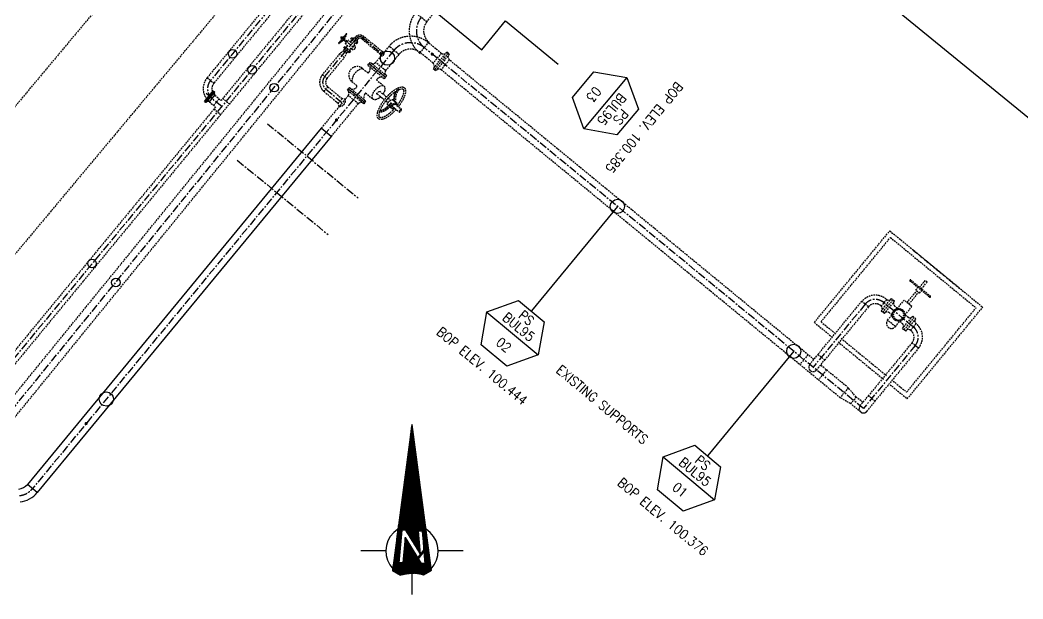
# Model space of a CAD drawing. Extents: x 522909432 to 523121010, y 1558478545 to 1558746119.
# Drawn here: x 523008540 to 523040297, y 1558550983 to 1558569328 of the extents above; entities that cross this region are included whole.
import ezdxf

# ---------------------------------------------------------------- set-up
doc = ezdxf.new("R2010")
doc.units = 0
doc.header["$LTSCALE"] = 8
doc.linetypes.add('CENTER', pattern=[50.800000000000004, 31.75, -6.35, 6.35, -6.35])
doc.linetypes.add('HIDDEN', pattern=[9.524999999999999, 6.35, -3.175])
for name, color, linetype in [('CENTERLINE', 1, 'CENTER'), ('EXISTING', 1, 'HIDDEN'), ('EXISTINGSUPPORTS', 1, 'CONTINUOUS'), ('NEWLINE', 3, 'CONTINUOUS'), ('NORTH', 2, 'CONTINUOUS'), ('REMOVE', 7, 'CONTINUOUS'), ('REMOVE-CTR', 7, 'CENTER'), ('REMOVE-PIPE', 7, 'HIDDEN')]:
    doc.layers.add(name, color=color, linetype=linetype)
doc.styles.get("Standard").update_dxf_attribs({"font": 'simplex.shx', "width": 0.9, "height": 300})

msp = doc.modelspace()

# ---------------------------------------------------------------- hatches: boundary and pattern name
at = {"layer": 'NORTH'}
h = msp.add_hatch(dxfattribs=at)
h.set_pattern_fill('ANSI37', color=256, scale=0.648, angle=-1.90833280887811e-14, style=0)
h.set_pattern_definition([(44.99999999999999, (184310843.3847675, 548106486.2612044), (-1.454801491613202, 1.454801491613202), []), (135, (184310843.3847675, 548106486.2612044), (-1.454801491613203, -1.454801491613201), [])])
h.paths.add_polyline_path([(523021277.9572246, 1558553132.18462), (523021147.8621737, 1558553132.18462), (523021211.1386373, 1558552408.931334), (523020748.2941993, 1558553157.692106), (523020624.6536735, 1558553157.692106), (523020534.1620693, 1558552123.368334), (523020664.25712, 1558552123.368334), (523020734.6557317, 1558552928.028146), (523021240.8391811, 1558552109.156233), (523021367.4606112, 1558552109.156233)], flags=16)
edge = h.paths.add_edge_path()
edge.add_line((523021561.795961, 1558551882.611229), (523021314.3957444, 1558551741.388996))
edge.add_arc((523020950.1896416, 1558550602.000532), 1196.182325889851, 72.27349451576052, 107.7265055041146)
edge.add_line((523020585.9835377, 1558551741.388996), (523020338.5833209, 1558551882.611228))
edge.add_line((523020338.5833209, 1558551882.611228), (523020950.1896414, 1558556506.612154))
edge.add_line((523020950.1896414, 1558556506.612154), (523021561.7959615, 1558551882.611229))

# ---------------------------------------------------------------- linework, layer by layer
at = {"layer": 'CENTERLINE'}
for p, q in [((523022450.5986061, 1558575719.267457), (522999977.5453492, 1558548450.344412)), ((523001591.0436075, 1558548743.733987), (523018892.2603155, 1558570022.820119)), ((523020380.8329685, 1558568368.823056), (523008932.6909715, 1558554477.586313)), ((523035245.8974322, 1558557016.029707), (523021340.2480724, 1558568453.67179)), ((523014926.2275825, 1558566589.155404), (523014433.3635894, 1558566994.822781)), ((523035301.2124316, 1558560324.227255), (523033653.8521727, 1558558325.311505)), ((523036873.3262144, 1558559562.073393), (523035849.1078202, 1558560404.523664)), ((523036889.2179973, 1558559018.325626), (523035245.8974322, 1558557016.029707))]:
    msp.add_line(p, q, dxfattribs=at)
msp.add_lwpolyline([(523018186.6114792, 1558567536.818313), (523019184.255227, 1558568743.323722, -0.414213562373095), (523019395.6926682, 1558568763.492474), (523020018.8760149, 1558568248.799942)], format="xyb", dxfattribs=at)
msp.add_lwpolyline([(523018224.8060436, 1558567136.582578), (523018744.5824066, 1558566707.300753)], dxfattribs=at)
for centre, radius, start, end in [((523020903.5537882, 1558567924.88096), 685.8, 50.44889371830926, 139.6590547343079), ((523018405.8281971, 1558567355.781297), 284.2834821643125, 140.44888585409, 230.44888585409), ((523035617.8759844, 1558560063.796469), 410, 50.5654, 140.5654), ((523036572.5544443, 1558559278.756412), 410, 320.5654, 49.39127684263913), ((523008461.9515805, 1558554865.535311), 610, 275.5071468426253, 320.5071468680408)]:
    msp.add_arc(centre, radius, start, end, dxfattribs=at)
at = {"layer": 'EXISTING'}
for p, q in [((523036378.0356, 1558600108.289339), (523002381.3939194, 1558559405.837078)), ((523039858.4921591, 1558599595.450059), (523003578.417773, 1558556159.159804)), ((523022345.2610207, 1558575806.078995), (523014907.6133186, 1558566781.197484)), ((523022555.9361908, 1558575632.455919), (523000082.8829347, 1558548363.532874)), ((523001402.0807806, 1558548897.372456), (523018713.552682, 1558570165.389512)), ((523006442.1892956, 1558554365.488606), (523019066.676715, 1558569874.972858)), ((523018865.9173486, 1558568890.796395), (523018629.0101868, 1558568603.926829)), ((523018643.3536654, 1558568592.081471), (523018880.2608274, 1558568878.951037)), ((523018643.3536654, 1558568592.081471), (523018787.3642622, 1558568690.284555)), ((523018675.2772218, 1558568630.737528), (523018776.1642178, 1558568699.533953)), ((523018694.4534115, 1558568767.013664), (523018718.1441275, 1558568795.70062)), ((523018713.2626839, 1558568751.480293), (523018694.4534115, 1558568767.013664)), ((523018704.378665, 1558568740.722684), (523018745.8374187, 1558568790.924858)), ((523018726.7343914, 1558568722.260525), (523018704.378665, 1558568740.722684)), ((523018737.0990796, 1558568734.811069), (523018714.7433535, 1558568753.273228)), ((523018736.9534, 1558568780.167249), (523018718.1441275, 1558568795.70062)), ((523018757.8284566, 1558568759.912156), (523018735.4727305, 1558568778.374315)), ((523018768.1931446, 1558568772.462699), (523018745.8374187, 1558568790.924858)), ((523018787.3642622, 1558568690.284555), (523018749.9618879, 1558568721.172776)), ((523018794.7676109, 1558568699.249229), (523018757.3652368, 1558568730.13745)), ((523018803.6516296, 1558568710.006838), (523018766.2492555, 1558568740.895058)), ((523018811.0549782, 1558568718.971512), (523018773.6526043, 1558568749.859732)), ((523018867.7251837, 1558568623.919628), (523018787.3642622, 1558568690.284555)), ((523018794.7676109, 1558568699.249229), (523018803.6516296, 1558568710.006838)), ((523018799.854934, 1558568728.22091), (523018848.3372707, 1558568840.29498)), ((523018811.0549782, 1558568718.971512), (523018880.2608274, 1558568878.951037)), ((523018891.4158999, 1558568652.606585), (523018811.0549782, 1558568718.971512)), ((523018832.1891099, 1558568580.889194), (523018926.9519739, 1558568695.63702)), ((523018848.358345, 1558568567.536059), (523018943.12121, 1558568682.283886)), ((523019008.4621094, 1558568628.323031), (523018926.9519739, 1558568695.63702)), ((523019016.6055688, 1558568725.825289), (523019035.8651686, 1558568749.146632)), ((523019198.7677435, 1558568575.389242), (523019016.6055688, 1558568725.825289)), ((523019035.8651686, 1558568749.146632), (523019055.2069464, 1558568772.567483)), ((523019218.0273436, 1558568598.710584), (523019035.8651686, 1558568749.146632)), ((523019237.369121, 1558568622.131435), (523019055.2069464, 1558568772.567483)), ((523019145.6541946, 1558568775.201837), (523019222.8562589, 1558568711.445607)), ((523019222.8562589, 1558568711.445607), (523019145.6541946, 1558568775.201837)), ((523019427.5707835, 1558568802.093506), (523019363.8145535, 1558568724.891442)), ((523019950.7056214, 1558568240.249276), (523019363.8145535, 1558568724.891442)), ((523020014.461851, 1558568317.45134), (523019427.5707835, 1558568802.093506)), ((523018800.2353155, 1558568463.823752), (523018780.8935379, 1558568440.402901)), ((523018963.0557122, 1558568289.966853), (523018780.8935379, 1558568440.402901)), ((523018819.4949154, 1558568487.145095), (523018800.2353155, 1558568463.823752)), ((523018982.3974901, 1558568313.387704), (523018800.2353155, 1558568463.823752)), ((523019001.6570899, 1558568336.709047), (523018819.4949154, 1558568487.145095)), ((523018913.6992447, 1558568513.575204), (523018832.1891099, 1558568580.889194)), ((523018913.6992447, 1558568513.575204), (523018892.2068933, 1558568487.550236)), ((523019085.6612552, 1558568468.066014), (523018895.7397777, 1558568624.909973)), ((523018994.9938517, 1558568416.281957), (523018988.3081981, 1558568408.186337)), ((523019008.4621094, 1558568628.323031), (523019029.9544608, 1558568654.348)), ((523019038.2798228, 1558568410.692101), (523019027.7298974, 1558568419.404608)), ((523019038.2798228, 1558568410.692101), (523019133.0426878, 1558568525.439928)), ((523019119.3701115, 1558568566.888479), (523019126.0557653, 1558568574.984101)), ((523019133.0426878, 1558568525.439928), (523019122.492762, 1558568534.152434)), ((523019198.7677435, 1558568575.389242), (523019218.0273436, 1558568598.710584)), ((523019218.0273436, 1558568598.710584), (523019237.369121, 1558568622.131435)), ((523020226.1940658, 1558568500.649738), (523020068.6405079, 1558568309.184576)), ((523020535.6680124, 1558568237.323044), (523020225.8639932, 1558568500.436815)), ((523021210.8569813, 1558568296.992793), (523021469.6391636, 1558568610.350788)), ((523021877.6954694, 1558568274.756673), (523021469.6391636, 1558568610.350788)), ((523018660.418144, 1558568258.301764), (523018113.4956858, 1558567597.199954)), ((523018259.6777189, 1558567476.477596), (523018806.7829727, 1558568137.428446)), ((523018795.4063998, 1558568351.088729), (523018660.418144, 1558568258.301764)), ((523018807.0153226, 1558568137.236563), (523018660.418144, 1558568258.301764)), ((523018872.6084644, 1558568287.332499), (523018795.4063998, 1558568351.088729)), ((523018795.4063998, 1558568351.088729), (523018872.6084644, 1558568287.332499)), ((523018872.6084644, 1558568287.332499), (523018807.0153226, 1558568137.236563)), ((523018982.3974901, 1558568313.387704), (523018963.0557122, 1558568289.966853)), ((523019001.6570899, 1558568336.709047), (523018982.3974901, 1558568313.387704)), ((523019969.1887602, 1558568188.509327), (523019800.4239664, 1558567984.057583)), ((523019968.9928061, 1558568188.271556), (523019950.5272912, 1558568239.872825)), ((523020014.461851, 1558568317.45134), (523019950.7056214, 1558568240.249276)), ((523019968.9928061, 1558568188.271556), (523020068.6405078, 1558568309.184576)), ((523020068.6405078, 1558568309.184576), (523020014.461851, 1558568317.45134)), ((523020535.4718708, 1558568236.996375), (523020114.0443991, 1558567725.594463)), ((523021619.1925245, 1558567961.169029), (523021210.8569813, 1558568296.992793)), ((523022048.4082146, 1558568310.315377), (523021617.0452822, 1558567786.978499)), ((523021877.6954694, 1558568274.756673), (523021619.1925246, 1558567961.169029)), ((523022090.9840376, 1558568275.300122), (523021659.6211051, 1558567751.963245)), ((523022133.4885719, 1558568240.198366), (523021702.1256392, 1558567716.861488)), ((523022131.200207, 1558568065.836597), (523021872.6972622, 1558567752.248953)), ((523022090.9840376, 1558568275.300122), (523022048.4082146, 1558568310.315377)), ((523022090.9840376, 1558568275.300122), (523022133.4885719, 1558568240.198366)), ((523033675.3367071, 1558558570.843978), (523022131.4126182, 1558568066.094338)), ((523019387.8639225, 1558567791.531291), (523019536.8092771, 1558567668.526882)), ((523019555.4000694, 1558567900.257085), (523019591.2181761, 1558567943.629031)), ((523019555.4000694, 1558567900.257085), (523020078.3064656, 1558567468.355261)), ((523019591.2181761, 1558567943.629031), (523019626.2334368, 1558567986.204849)), ((523020114.5878192, 1558567512.305895), (523019591.2181761, 1558567943.629031)), ((523020149.6030794, 1558567554.881713), (523019626.2334368, 1558567986.204849)), ((523020114.044399, 1558567725.594463), (523019800.4239661, 1558567984.057583)), ((523021659.6211051, 1558567751.963245), (523021617.0452822, 1558567786.978499)), ((523021659.6211051, 1558567751.963245), (523021702.1256392, 1558567716.861488)), ((523034506.9534338, 1558557360.660773), (523021872.9096733, 1558567752.506694)), ((523018113.563238, 1558567597.144167), (523018259.6957175, 1558567476.462732)), ((523019824.2111472, 1558567431.11313), (523019853.9345983, 1558567467.105092)), ((523019824.2111473, 1558567431.11313), (523020063.5278556, 1558567233.476821)), ((523020078.3064656, 1558567468.355261), (523020114.124572, 1558567511.727207)), ((523020114.5878192, 1558567512.305895), (523020149.6030794, 1558567554.881713)), ((523018164.4653259, 1558567063.516338), (523018285.1467614, 1558567209.648817)), ((523018285.1467614, 1558567209.648817), (523018736.5644482, 1558566838.047876)), ((523018934.8916968, 1558567148.886944), (523018899.7035773, 1558567106.453879)), ((523019422.1293019, 1558566673.987758), (523018899.7035773, 1558567106.453879)), ((523018970.7098038, 1558567192.25889), (523018934.8916968, 1558567148.886944)), ((523019457.3174219, 1558566716.420823), (523018934.8916968, 1558567148.886944)), ((523018970.7098038, 1558567192.25889), (523019493.6161997, 1558566760.357067)), ((523019045.8009203, 1558567377.329102), (523019194.7462755, 1558567254.324693)), ((523014672.5257239, 1558566621.071847), (523014845.9345155, 1558566831.923433)), ((523014710.8728191, 1558566943.001021), (523014905.6588174, 1558566782.804907)), ((523014957.6567518, 1558566842.611068), (523015167.1075501, 1558566670.354313)), ((523018164.4653259, 1558567063.516338), (523018615.0845153, 1558566691.299674)), ((523018736.6077303, 1558566838.100162), (523018615.0803171, 1558566691.294603)), ((523018839.4516977, 1558566822.17745), (523018649.7309252, 1558566592.99329)), ((523018839.4516977, 1558566822.17745), (523018736.6077303, 1558566838.100162)), ((523018931.6466649, 1558566937.168181), (523018837.1278727, 1558566822.537234)), ((523019247.7725477, 1558566676.630692), (523018934.7441034, 1558566935.810647)), ((523019482.1481456, 1558567016.910942), (523019452.4246947, 1558566980.91898)), ((523019482.1481456, 1558567016.910942), (523019721.4648537, 1558566819.274633)), ((523019855.9443975, 1558566982.115165), (523020075.9677134, 1558566800.412031)), ((523019929.048312, 1558567070.636289), (523020149.0716282, 1558566888.933155)), ((523020194.1870987, 1558566851.675183), (523020269.1816648, 1558566789.741985)), ((523020341.4760189, 1558566804.485195), (523020370.4820709, 1558566780.530958)), ((523014733.9901524, 1558566570.522205), (522999872.2077646, 1558548537.15595)), ((523014537.2496527, 1558566732.325742), (523014732.2500258, 1558566571.953322)), ((523014683.251631, 1558566508.955812), (523014892.3631988, 1558566336.978048)), ((523018649.1667369, 1558566594.58084), (523018076.5167422, 1558565900.079676)), ((523019245.2671378, 1558566678.70511), (523018390.1371071, 1558565641.616474)), ((523018649.7309252, 1558566592.99329), (523018614.8817508, 1558566691.054236)), ((523019457.3174219, 1558566716.420823), (523019422.1293019, 1558566673.987758)), ((523019493.6161997, 1558566760.357067), (523019457.7980934, 1558566716.985121)), ((523020121.0832701, 1558566763.153988), (523020196.07775, 1558566701.22086)), ((523020195.2681898, 1558566627.442947), (523020207.2359142, 1558566617.559572)), ((523020252.550263, 1558566580.137359), (523020310.683019, 1558566532.129248)), ((523020286.2422029, 1558566704.131329), (523020301.2957202, 1558566691.748729)), ((523020342.9739195, 1558566579.908743), (523020544.0805001, 1558566413.827726)), ((523020372.4153295, 1558566762.568082), (523020387.4688471, 1558566750.185483)), ((523020414.2655441, 1558566744.372998), (523020456.8908479, 1558566709.171496)), ((523020416.0778247, 1558566668.429875), (523020617.1844144, 1558566502.34885)), ((523033692.5025709, 1558559744.032116), (523036080.8434369, 1558562648.068601)), ((523036080.8434369, 1558562648.068601), (523039023.4974287, 1558560227.967883)), ((523033903.6346461, 1558559764.605079), (523036101.4164004, 1558562436.936526)), ((523036101.4164004, 1558562436.936526), (523038812.3653535, 1558560207.39492)), ((523036830.1096176, 1558562031.856289), (523038274.231248, 1558560844.180196)), ((523037339.0302335, 1558560549.130502), (523036721.1501302, 1558561057.288133)), ((523036746.5580118, 1558561088.182138), (523037364.4381151, 1558560580.024507)), ((523037024.6040583, 1558560859.511204), (523037198.7978919, 1558561071.31734)), ((523037260.5859022, 1558561020.501576), (523037198.7978919, 1558561071.31734)), ((523036626.0102837, 1558560374.852218), (523036932.9420178, 1558560748.057302)), ((523036902.0480127, 1558560773.465183), (523036968.3021715, 1558560854.025081)), ((523037025.6240333, 1558560671.833657), (523036902.0480127, 1558560773.465183)), ((523037025.6240333, 1558560671.833657), (523037091.8781922, 1558560752.393554)), ((523037086.3920686, 1558560808.695441), (523037260.5859022, 1558561020.501576)), ((523035977.305034, 1558560472.588013), (523035807.0722276, 1558560265.598179)), ((523035808.2604076, 1558560109.251045), (523036130.9405032, 1558560501.604911)), ((523035858.4915764, 1558560067.939873), (523036181.1716721, 1558560460.293738)), ((523035908.722745, 1558560026.6287), (523036231.4028407, 1558560418.982565)), ((523035963.4231735, 1558560483.954939), (523035977.3041089, 1558560472.588774)), ((523036130.9405032, 1558560501.604911), (523036181.1716721, 1558560460.293738)), ((523036231.4028407, 1558560418.982565), (523036181.1716721, 1558560460.293738)), ((523036313.9891974, 1558560184.376635), (523036533.3282682, 1558560451.075862)), ((523036780.4803095, 1558560247.81281), (523036533.3282682, 1558560451.075862)), ((523036687.7982941, 1558560324.036454), (523036994.7300282, 1558560697.241539)), ((523033806.6432574, 1558558730.500218), (523035191.5387132, 1558560414.425235)), ((523035404.7073488, 1558560239.110852), (523034019.811893, 1558558555.185836)), ((523035404.7073488, 1558560239.110852), (523035197.7175142, 1558560409.343659)), ((523035793.1903672, 1558560276.965105), (523035807.0722276, 1558560265.598179)), ((523035808.2604076, 1558560109.251045), (523035858.4915764, 1558560067.939873)), ((523036319.5403824, 1558560191.126443), (523036232.5919458, 1558560262.634671)), ((523036561.1412387, 1558559981.113582), (523036780.4803095, 1558560247.81281)), ((523036614.5835992, 1558557535.063473), (523038812.3653535, 1558560207.39492)), ((523036635.1565627, 1558557323.931398), (523039023.4974287, 1558560227.967883)), ((523035908.722745, 1558560026.6287), (523035858.4915764, 1558560067.939873)), ((523036011.6118391, 1558559816.709316), (523036154.858761, 1558559990.886417)), ((523036258.7638804, 1558559613.446264), (523036011.6118391, 1558559816.709316)), ((523036149.3075759, 1558559984.136609), (523036062.3591394, 1558560055.644837)), ((523036258.7638804, 1558559613.446264), (523036402.0108023, 1558559787.623365)), ((523036484.5971587, 1558559553.017434), (523036807.2772544, 1558559945.3713)), ((523036534.8283275, 1558559511.706261), (523036857.5084232, 1558559904.060127)), ((523036534.8283275, 1558559511.706261), (523036857.5084232, 1558559904.060127)), ((523036566.6924236, 1558559987.863391), (523036653.64086, 1558559916.355163)), ((523036585.0594963, 1558559470.395088), (523036907.7395921, 1558559862.748954)), ((523036807.2772544, 1558559945.3713), (523036857.5084232, 1558559904.060127)), ((523036907.7395921, 1558559862.748954), (523036857.5084232, 1558559904.060127)), ((523033692.5025709, 1558559744.032116), (523034228.600116, 1558559303.134186)), ((523033903.6346461, 1558559764.605079), (523034323.8796719, 1558559418.986705)), ((523036396.4596173, 1558559780.873556), (523036483.4080536, 1558559709.365328)), ((523036484.5971587, 1558559553.017434), (523036534.8283275, 1558559511.706261)), ((523036585.0594963, 1558559470.395088), (523036534.8283275, 1558559511.706261)), ((523036908.928697, 1558559706.40106), (523036738.6958906, 1558559499.411226)), ((523036738.6958904, 1558559499.411225), (523036747.868827, 1558559491.925048)), ((523036908.9286969, 1558559706.40106), (523036918.1016335, 1558559698.914882)), ((523034537.0483075, 1558559243.672323), (523035981.1699378, 1558558055.99623)), ((523034441.7687516, 1558559127.819803), (523035885.890382, 1558557940.143711)), ((523036785.72308, 1558559103.442029), (523035400.8276242, 1558557419.517013)), ((523036992.7129146, 1558558933.209223), (523035607.8174587, 1558557249.284207)), ((523036785.72308, 1558559103.442029), (523036992.7129146, 1558558933.209223)), ((523033488.8659308, 1558558724.15167), (523033230.3367172, 1558558410.527483)), ((523033546.2124715, 1558558413.836666), (523033806.6432574, 1558558730.500218)), ((523033759.3811071, 1558558238.522283), (523034019.811893, 1558558555.185836)), ((523033806.6432574, 1558558730.500218), (523034019.811893, 1558558555.185836)), ((523034077.3970333, 1558558240.131276), (523033818.8678198, 1558557926.507089)), ((523034765.1236284, 1558557674.580225), (523033888.5053427, 1558558395.529596)), ((523036188.1597724, 1558557885.763424), (523036614.5835992, 1558557535.063473)), ((523034765.1236284, 1558557674.580225), (523034506.9534338, 1558557360.660773)), ((523035017.9747944, 1558557382.211372), (523034765.152004, 1558557674.614728)), ((523036092.8802166, 1558557769.910904), (523036635.1565627, 1558557323.931398)), ((523034842.6604119, 1558557169.042737), (523034506.9818091, 1558557360.695276)), ((523035017.9747945, 1558557382.211373), (523034842.6604118, 1558557169.042737)), ((523035017.9747945, 1558557382.211373), (523034842.6604118, 1558557169.042737)), ((523035228.0540296, 1558557209.437778), (523035017.9747945, 1558557382.211373)), ((523035140.3968382, 1558557102.85346), (523035400.8276242, 1558557419.517013)), ((523035353.5654739, 1558556927.539078), (523035613.9962598, 1558557244.202631)), ((523035613.9962598, 1558557244.202631), (523035400.8276242, 1558557419.517013)), ((523035159.3239647, 1558556908.611951), (523034842.6604118, 1558557169.042737))]:
    msp.add_line(p, q, dxfattribs=at)
for points in [[(523019591.2181761, 1558567943.629031), (523020114.124572, 1558567511.727207)], [(523018934.8916968, 1558567148.886944), (523019457.7980931, 1558566716.98512)]]:
    msp.add_lwpolyline(points, dxfattribs=at)
for centre, radius in [((523036357.9999998, 1558559986), 203.2), ((523036248.5158474, 1558560119.690165), 12.8), ((523036308.0108438, 1558560151.411379), 12.8), ((523036375.1162362, 1558560157.950209), 12.8), ((523036439.6158364, 1558560138.311178), 12.8), ((523036491.6901653, 1558560095.484152), 12.8), ((523036186.0497903, 1558560003.116236), 12.8), ((523036192.5886205, 1558559936.010844), 12.8), ((523036205.6888208, 1558560067.615836), 12.8), ((523036224.3098339, 1558559876.515848), 12.8), ((523036276.3841628, 1558559833.688821), 12.8), ((523036340.8837631, 1558559814.04979), 12.8), ((523036407.9891554, 1558559820.588621), 12.8), ((523036467.4841516, 1558559852.309834), 12.8), ((523036510.3111782, 1558559904.384163), 12.8), ((523036523.4113788, 1558560035.989155), 12.8), ((523036529.9502088, 1558559968.883763), 12.8)]:
    msp.add_circle(centre, radius, dxfattribs=at)
for centre, radius, start, end in [((523018873.0890881, 1558568884.873716), 9.301181085, 320.4488858541021, 140.4488858541135), ((523018970.6244048, 1558568689.650016), 69.0383074717773, 329.2469027559941, 16.35564370327788), ((523019071.84625, 1558568881.903652), 129.7416274628578, 273.4406434998813, 304.6724448991143), ((523019300.0583239, 1558568647.689378), 200.25, 50.44888585409002, 140.44888585409), ((523019341.5877473, 1558568659.141463), 129.7416274628578, 156.2253268090658, 187.4571282082987), ((523019300.0583239, 1558568647.689378), 100.125, 50.44888585409002, 140.44888585409), ((523020903.5537882, 1558567924.88096), 888.9998816069103, 50.44889371830926, 139.6590547409459), ((523018636.1819265, 1558568598.00415), 9.301181085, 140.4488858541137, 320.4488858541017), ((523018676.6749118, 1558568403.392874), 129.7416274628578, 336.2253268090657, 7.457128208298679), ((523018846.3247336, 1558568539.136235), 69.0383074717773, 264.5421280049022, 311.6508689521859), ((523018850.744603, 1558568492.061182), 66.5292423343537, 353.4963032487287, 18.86727078089832), ((523019047.6382542, 1558568372.88432), 69.0383074717773, 149.2469027559941, 196.3556437032778), ((523019012.9231998, 1558568401.47526), 23.2529527125, 50.44888585409002, 140.44888585409), ((523019017.6861177, 1558568694.209735), 66.5292423343537, 262.0305009272817, 287.4014684594513), ((523019085.6612557, 1558568468.066015), 74.40944868, 230.44888585409, 50.44888585410182), ((523019137.29946, 1558568552.081782), 23.2529527125, 140.44888585409, 230.44888585409), ((523019171.9379252, 1558568523.398101), 69.0383074717773, 84.54212800490214, 131.6508689521859), ((523020903.5537882, 1558567924.88096), 482.6001183930896, 50.44889371830926, 139.6590547379744), ((523018946.4164088, 1558568180.630685), 129.7416274628578, 93.44064349988132, 124.6724448991143), ((523019976.0160185, 1558568284.200865), 95.93477932681739, 265.9190605035367, 15.09521746980692), ((523021965.1657318, 1558568447.701737), 193.7057971295627, 243.0369456879634, 281.7303225768253), ((523022284.2480123, 1558568184.737443), 193.7057971295627, 179.2839711580124, 217.9773480468744), ((523019216.8324218, 1558567584.430197), 268.5938152410509, 50.44888585409512, 230.4488858540951), ((523019477.0764321, 1558567369.511372), 431.3463614204833, 101.9362584161698, 178.9615132920101), ((523019413.5131359, 1558567788.628798), 213.0357939642943, 329.2469027559941, 16.35564370327788), ((523019680.9169124, 1558568136.504294), 193.7057971295627, 269.4004695424269, 308.0938464312889), ((523020286.9894512, 1558567638.124177), 193.7057971295627, 153.0369378072157, 191.7303146960776), ((523021466.7458292, 1558567841.661954), 193.7057971295627, 359.4004774231747, 38.09385431203655), ((523021784.5170933, 1558567579.778104), 193.7057971295627, 62.92043942280119, 101.6138163116631), ((523018405.8281971, 1558567355.781297), 379.04464288575, 140.44888585409, 230.44888585409), ((523018405.8281971, 1558567355.781297), 189.522321442875, 140.44888585409, 230.44888585409), ((523019561.6329495, 1558567698.585728), 38.98395720000001, 230.44888585409, 320.44888585409), ((523019995.5160294, 1558567307.922969), 213.0357939642943, 84.5421280049022, 131.650868952186), ((523019053.5002401, 1558567352.691182), 213.0357939642943, 264.5421280049022, 311.6508689521859), ((523019169.9226042, 1558567224.265847), 38.98395720000001, 320.44888585409, 50.44888585409002), ((523020934.3169904, 1558566804.47819), 549.5367046219924, 149.265331727695, 185.6699141723065), ((523020934.3169904, 1558566804.47819), 510.5527474219924, 141.0863961763329, 185.6699141723065), ((523020517.970512, 1558567070.476015), 57.93945233840385, 70.76430864996654, 165.1491401906698), ((523018663.0927405, 1558566774.670881), 182.1682887866406, 265.7936488522074, 14.96980581847753), ((523018762.4529301, 1558567024.341362), 193.7057971295627, 332.8039252807291, 11.497302169591), ((523019635.5031337, 1558566871.985354), 213.0357939642943, 149.2469027559941, 196.3556437032778), ((523020865.098282, 1558566824.678669), 496.5825371006165, 151.0803333544779, 187.1851481000474), ((523019366.3619173, 1558566523.341412), 193.7057971295627, 89.16745701594031, 127.8608339048022), ((523020441.3122896, 1558566579.301984), 179.6235742898928, 141.9636458833558, 176.698676309799), ((523020119.0678152, 1558566718.798154), 309.2088148755148, 2.646311704372994, 6.543903988980278), ((523019941.679408, 1558566429.117638), 20.46336574758444, 95.20561337427485, 227.3420526663693), ((523019833.7581815, 1558566097.889608), 329.8719243163898, 71.41274627581055, 73.43366020648952), ((523019942.511289, 1558566454.771326), 5.9203780043065, 242.9920688117705, 288.3797271849468), ((523036733.8540709, 1558561072.735136), 20, 50.56539999997651, 230.565399999988), ((523035617.8759844, 1558560063.796469), 544, 50.5654, 140.5654), ((523036052.9531952, 1558560600.318191), 148.4506254439348, 239.3634169019041, 286.4721578491879), ((523037351.7341742, 1558560564.577505), 20, 230.5653999999883, 50.56539999997635), ((523035617.8759844, 1558560063.796469), 276, 50.5654, 140.5654), ((523035696.3486139, 1558560166.714793), 148.4506254439348, 354.6586421508122, 41.76738309809589), ((523036343.314634, 1558560361.518818), 148.4506254439348, 174.6586421508121, 221.7673830980958), ((523035986.7100527, 1558559927.91542), 148.4506254439348, 59.36341690190412, 106.4721578491879), ((523036135.1878598, 1558559715.07779), 160, 140.5653999999882, 320.5654), ((523036729.2899464, 1558560044.084579), 148.4506254439348, 239.3634169019041, 286.4721578491879), ((523037019.6513852, 1558559805.285207), 148.4506254439348, 174.6586421508121, 221.7673830980958), ((523036372.685365, 1558559610.481181), 148.4506254439348, 354.6586421508122, 41.76738309809589), ((523036663.0468038, 1558559371.681809), 148.4506254439348, 59.36341690190412, 106.4721578491879), ((523036572.5544443, 1558559278.756412), 276, 320.5654, 50.5654), ((523036572.5544443, 1558559278.756412), 544, 320.5654, 50.5654), ((523033652.7967891, 1558558326.179474), 138, 140.5654, 230.5654), ((523033652.7967891, 1558558326.179474), 138, 140.5654, 320.5654), ((523035246.9811559, 1558557015.196269), 138, 140.5654, 320.5654), ((523035246.9811559, 1558557015.196269), 138, 230.5654, 320.5654)]:
    msp.add_arc(centre, radius, start, end, dxfattribs=at)
at = {"layer": 'EXISTING', "extrusion": (0, 0, -1)}
for centre, major_axis, ratio, start_param, end_param in [((523019892.4963542, 1558567026.375727), (171.0315015465718, 207.1010945456214), 0.5129684548339541, 1.786172336348056, 7.638605623944411), ((523020298.3243288, 1558566691.228452), (407.172569094879, 493.0430006684236), 0.3783805552794405, 1.660687523622985, 7.764090436587431), ((523019892.4963542, 1558567026.375727), (57.55917264703575, 42.89057735345869), 0.30193646485884, 2.460264604463171, 5.601857258052964), ((523020268.3721048, 1558566715.964071), (87.74813446322787, 80.52718441495978), 0.4460108828793586, 2.839749262040016, 5.981341915629809), ((523020176.2688437, 1558566792.026242), (257.4431967873756, 311.7365367681873), 0.3481751318667166, 1.570796326810578, 2.93154590917291), ((523020383.7869334, 1558566620.650372), (87.74813446322787, 80.52718441495978), 0.4460108828793586, 2.839749262040016, 5.981341915629809), ((523020379.5258766, 1558566624.169305), (57.55917264703575, 42.89057735345869), 0.30193646485884, 2.460264604463171, 5.601857258052964), ((523020341.1616293, 1558566655.851874), (73.10391470855177, 88.52112405015251), 0.46623634029745, -0.4725512998895893, -2.182112268656056e-09)]:
    msp.add_ellipse(centre, major_axis=major_axis, ratio=ratio, start_param=start_param, end_param=end_param, dxfattribs=at)
at = {"layer": 'EXISTING'}
for major_axis, ratio, start_param, end_param in [((73.10391481790604, 88.52112395984385), 0.4662363420592233, 3.141592658421518, 4.188790205684816), ((73.10391450838328, 88.5211242154588), 0.4662363425508581, -1.047197553777407, -2.667897680552755e-09)]:
    msp.add_ellipse((523020383.7869334, 1558566620.650372), major_axis=major_axis, ratio=ratio, start_param=start_param, end_param=end_param, dxfattribs=at)
at = {"layer": 'EXISTING', "extrusion": (0, 0, -1)}
msp.add_ellipse((523020580.6324573, 1558566458.088288), major_axis=(36.55195730132586, 44.26056200833616), ratio=0.38766644519867, dxfattribs=at)
at = {"layer": 'EXISTING'}
for points, knots in [([(523019939.8227634, 1558566449.496603), (523019943.5862705, 1558566459.681996), (523019947.6904817, 1558566470.098735), (523019959.9816507, 1558566499.493329), (523019968.87796, 1558566518.886122), (523019988.6146209, 1558566558.498019), (523019999.454671, 1558566578.717271), (523020022.8988768, 1558566619.601632), (523020035.5028456, 1558566640.266772), (523020062.2631329, 1558566681.671089), (523020076.4193118, 1558566702.410222), (523020106.0451429, 1558566743.599652), (523020121.5146762, 1558566764.049861), (523020153.5050211, 1558566804.309588), (523020170.025728, 1558566824.118994), (523020203.8362436, 1558566862.759353), (523020221.1259646, 1558566881.590179), (523020256.1752388, 1558566917.95333), (523020273.9347353, 1558566935.485519), (523020309.60939, 1558566968.952988), (523020327.5245457, 1558566984.888119), (523020363.1824294, 1558567014.888944), (523020380.9252469, 1558567028.95445), (523020415.8952976, 1558567054.974341), (523020433.1227704, 1558567066.928425), (523020453.9558699, 1558567080.326302), (523020457.9752749, 1558567082.860358), (523020461.9664542, 1558567085.326122)], [3.966430258746779, 3.966430258746779, 3.966430258746779, 3.966430258746779, 4.037099474147175, 4.037099474147175, 4.162196634466969, 4.162196634466969, 4.287293794786762, 4.287293794786762, 4.412390955106555, 4.412390955106555, 4.537488115426348, 4.537488115426348, 4.662585275746141, 4.662585275746141, 4.787682436065935, 4.787682436065935, 4.912779596385728, 4.912779596385728, 5.037876756705521, 5.037876756705521, 5.162973917025314, 5.162973917025314, 5.288071077345108, 5.288071077345108, 5.413168237664901, 5.413168237664901, 5.443308576155523, 5.443308576155523, 5.443308576155523, 5.443308576155523]), ([(523020537.0589465, 1558567125.180784), (523020539.3189545, 1558567126.162544), (523020541.5589786, 1558567127.113466), (523020554.4251108, 1558567132.446965), (523020564.5922431, 1558567136.147812), (523020583.7603025, 1558567142.141976), (523020592.760701, 1558567144.434146), (523020607.826012, 1558567147.393356), (523020614.1245852, 1558567148.28406), (523020625.6941878, 1558567149.292424), (523020630.9636691, 1558567149.409968), (523020639.5575195, 1558567149.064939), (523020643.0610238, 1558567148.703929), (523020649.3440812, 1558567147.681838), (523020652.1229849, 1558567147.021958), (523020657.038902, 1558567145.511268), (523020659.176314, 1558567144.662193), (523020662.968884, 1558567142.83373), (523020664.6260282, 1558567141.855452), (523020666.8785965, 1558567140.279674), (523020667.5811616, 1558567139.744922), (523020668.2613813, 1558567139.183173), (523020669.5131955, 1558567138.14938), (523020670.6912724, 1558567137.025043), (523020672.9923164, 1558567134.475117), (523020674.1155358, 1558567133.048082), (523020676.3336343, 1558567129.756299), (523020677.4278579, 1558567127.890545), (523020679.5538528, 1558567123.610453), (523020680.5846934, 1558567121.195867), (523020682.515286, 1558567115.752229), (523020683.4143318, 1558567112.723445), (523020685.004295, 1558567106.02898), (523020685.6948569, 1558567102.363725), (523020686.798525, 1558567094.405626), (523020687.2115339, 1558567090.113151), (523020687.8205065, 1558567078.776187), (523020687.8226383, 1558567071.384968), (523020686.9873363, 1558567055.433191), (523020686.1504648, 1558567046.873387), (523020683.5720193, 1558567028.720581), (523020681.8309219, 1558567019.127819), (523020677.4157079, 1558566999.041466), (523020674.7419115, 1558566988.547906), (523020668.4577203, 1558566966.785506), (523020664.8475254, 1558566955.51663), (523020654.4048844, 1558566925.774436), (523020646.9028299, 1558566906.826554), (523020629.7464256, 1558566867.760375), (523020620.09262, 1558566847.641782), (523020598.7963272, 1558566806.65061), (523020587.1541308, 1558566785.777904), (523020562.0846237, 1558566743.68383), (523020548.6575024, 1558566722.462454), (523020520.254932, 1558566680.067051), (523020505.2796322, 1558566658.893091), (523020485.0190728, 1558566631.703928), (523020480.3186918, 1558566625.491396), (523020475.5653962, 1558566619.302908)], [5.643844277251137, 5.643844277251137, 5.643844277251137, 5.643844277251137, 5.663362558304487, 5.663362558304487, 5.757004209522742, 5.757004209522742, 5.850645860740998, 5.850645860740998, 5.926826039633723, 5.926826039633723, 6.003006218526449, 6.003006218526449, 6.065481414611855, 6.065481414611855, 6.127956610697262, 6.127956610697262, 6.190431806782668, 6.190431806782668, 6.252907002868075, 6.252907002868075, 6.283185307179586, 6.283185307179586, 6.283185307179586, 6.338906754587669, 6.338906754587669, 6.394628201995753, 6.394628201995753, 6.450349649403836, 6.450349649403836, 6.506071096811919, 6.506071096811919, 6.561792544220003, 6.561792544220003, 6.617513991628086, 6.617513991628086, 6.673235439036169, 6.673235439036169, 6.755080756071982, 6.755080756071982, 6.836926073107796, 6.836926073107796, 6.918771390143609, 6.918771390143609, 7.000616707179423, 7.000616707179423, 7.082462024215237, 7.082462024215237, 7.21052321192442, 7.21052321192442, 7.338584399633603, 7.338584399633603, 7.466645587342786, 7.466645587342786, 7.594706775051969, 7.594706775051969, 7.722767962761152, 7.722767962761152, 7.760846803211235, 7.760846803211235, 7.760846803211235, 7.760846803211235]), ([(523020402.4615042, 1558566530.781765), (523020398.1406624, 1558566525.910769), (523020393.7964101, 1558566521.072793), (523020371.8372611, 1558566496.915632), (523020353.9016637, 1558566478.141313), (523020317.674619, 1558566442.087971), (523020299.3832143, 1558566424.809107), (523020262.7880703, 1558566392.055397), (523020244.4842948, 1558566376.580734), (523020208.2234085, 1558566347.713454), (523020190.2661282, 1558566334.321095), (523020155.0755861, 1558566309.859417), (523020137.8419449, 1558566298.790561), (523020104.502354, 1558566279.169746), (523020088.395774, 1558566270.618793), (523020061.1520258, 1558566257.762974), (523020049.7051521, 1558566252.936857), (523020028.0004965, 1558566244.897492), (523020017.7429203, 1558566241.685457), (523020000.5142654, 1558566237.288155), (523019993.2915695, 1558566235.831308), (523019979.9284406, 1558566233.848171), (523019973.7894121, 1558566233.322405), (523019963.7322172, 1558566233.076306), (523019959.6138045, 1558566233.223969), (523019952.1894216, 1558566233.918885), (523019948.8845188, 1558566234.465147), (523019943.0377588, 1558566235.824335), (523019940.4961979, 1558566236.63529), (523019936.4035995, 1558566238.271263), (523019934.7566392, 1558566239.071219), (523019931.765735, 1558566240.773538), (523019930.4205131, 1558566241.675701), (523019927.8992586, 1558566243.634066), (523019926.72199, 1558566244.691022), (523019924.4355881, 1558566247.066033), (523019923.3260055, 1558566248.385391), (523019921.1344468, 1558566251.414578), (523019920.0529132, 1558566253.12547), (523019917.937198, 1558566257.050959), (523019916.9038544, 1558566259.265954), (523019914.9431531, 1558566264.273772), (523019914.0165181, 1558566267.066448), (523019912.3416252, 1558566273.261729), (523019911.5937814, 1558566276.663962), (523019910.3451061, 1558566284.077482), (523019909.8444248, 1558566288.088407), (523019908.9860968, 1558566298.680076), (523019908.8018719, 1558566305.593598), (523019909.208706, 1558566320.565309), (523019909.7992896, 1558566328.622657), (523019911.8278155, 1558566345.756303), (523019913.2653006, 1558566354.832297), (523019917.0225192, 1558566373.878872), (523019919.3419286, 1558566383.849388), (523019923.8354231, 1558566400.681202), (523019925.7376308, 1558566407.306012), (523019927.8130199, 1558566414.06863)], [1.663931150831156, 1.663931150831156, 1.663931150831156, 1.663931150831156, 1.695705030999932, 1.695705030999932, 1.823766218709115, 1.823766218709115, 1.951827406418298, 1.951827406418298, 2.079888594127481, 2.079888594127481, 2.207949781836664, 2.207949781836664, 2.336010969545847, 2.336010969545847, 2.46407215725503, 2.46407215725503, 2.563741267977282, 2.563741267977282, 2.663410378699534, 2.663410378699534, 2.743860780156074, 2.743860780156074, 2.824311181612615, 2.824311181612615, 2.88986377111906, 2.88986377111906, 2.955416360625506, 2.955416360625506, 3.020968950131952, 3.020968950131952, 3.0756226534245, 3.0756226534245, 3.130276356717049, 3.130276356717049, 3.184930060009598, 3.184930060009598, 3.239583763302146, 3.239583763302146, 3.294237466594695, 3.294237466594695, 3.348891169887244, 3.348891169887244, 3.403544873179793, 3.403544873179793, 3.458198576472341, 3.458198576472341, 3.51285227976489, 3.51285227976489, 3.592682286577388, 3.592682286577388, 3.672512293389887, 3.672512293389887, 3.752342300202385, 3.752342300202385, 3.832172307014884, 3.832172307014884, 3.882059672099962, 3.882059672099962, 3.882059672099962, 3.882059672099962]), ([(523020261.9868028, 1558566589.645983), (523020253.778358, 1558566581.275858), (523020245.5028808, 1558566573.097017), (523020222.8500379, 1558566551.416268), (523020208.3875244, 1558566538.340326), (523020179.444333, 1558566513.72323), (523020164.9639854, 1558566502.179987), (523020136.1818951, 1558566480.832398), (523020121.8839653, 1558566471.029207), (523020093.5989729, 1558566453.336485), (523020079.6172583, 1558566445.447875), (523020056.5114843, 1558566433.998592), (523020047.2980562, 1558566429.866713), (523020031.9606609, 1558566423.796239), (523020025.8102817, 1558566421.582802), (523020012.6638709, 1558566417.366837), (523020005.6581712, 1558566415.434791), (523019991.629807, 1558566412.287674), (523019984.6138211, 1558566411.071122), (523019972.9039677, 1558566409.741679), (523019968.2415507, 1558566409.395303), (523019960.2800087, 1558566409.155512), (523019956.9904574, 1558566409.157459), (523019950.3831784, 1558566409.38432), (523019947.0687309, 1558566409.609482), (523019942.1349374, 1558566410.127492), (523019940.5198422, 1558566410.326097), (523019938.9043478, 1558566410.555197)], [1.811756981905003, 1.811756981905003, 1.811756981905003, 1.811756981905003, 1.896403863286146, 1.896403863286146, 2.04228960210921, 2.04228960210921, 2.188175340932274, 2.188175340932274, 2.334061079755338, 2.334061079755338, 2.479946818578402, 2.479946818578402, 2.578056239094911, 2.578056239094911, 2.644145406545729, 2.644145406545729, 2.719710035066068, 2.719710035066068, 2.795274663586408, 2.795274663586408, 2.844929487269023, 2.844929487269023, 2.879769752498446, 2.879769752498446, 2.914610017727869, 2.914610017727869, 2.931545908188923, 2.931545908188923, 2.931545908188923, 2.931545908188923]), ([(523020299.8371769, 1558566689.979087), (523020292.1739673, 1558566680.699749), (523020284.3688124, 1558566671.537653), (523020260.6136235, 1558566644.504456), (523020244.3235366, 1558566627.08789), (523020211.3102306, 1558566593.978292), (523020194.5877421, 1558566578.285807), (523020161.1862428, 1558566549.085373), (523020144.5081936, 1558566535.577821), (523020111.6492648, 1558566511.141093), (523020095.4698192, 1558566500.211915), (523020067.1468229, 1558566483.145078), (523020054.8426579, 1558566476.485251), (523020030.9573438, 1558566465.155232), (523020019.3769712, 1558566460.483488), (523019999.320127, 1558566454.008677), (523019990.6939041, 1558566451.812252), (523019973.9543543, 1558566448.864147), (523019965.838186, 1558566448.110915), (523019953.3535803, 1558566448.205133), (523019948.8131175, 1558566448.524006), (523019944.378063, 1558566449.15296)], [1.570796326794897, 1.570796326794897, 1.570796326794897, 1.570796326794897, 1.658621881079498, 1.658621881079498, 1.8342729896487, 1.8342729896487, 2.009924098217902, 2.009924098217902, 2.185575206787104, 2.185575206787104, 2.361226315356307, 2.361226315356307, 2.501790033531519, 2.501790033531519, 2.642353751706731, 2.642353751706731, 2.754012662884145, 2.754012662884145, 2.865671574061559, 2.865671574061559, 2.931545908188923, 2.931545908188923, 2.931545908188923, 2.931545908188923])]:
    msp.add_open_spline(points, degree=3, knots=knots, dxfattribs=at)
at = {"layer": 'EXISTINGSUPPORTS'}
for centre, radius in [((523015271.6060898, 1558568259.514987), 136.566), ((523020175.7181612, 1558568120.397875), 225), ((523015888.5865, 1558567752.097283), 136.566), ((523016584.1403106, 1558567184.020674), 136.566), ((523027456.2390114, 1558563422.377075), 225), ((523010817.7988152, 1558561611.92898), 136.566), ((523011574.0913474, 1558561011.235014), 136.566), ((523033040.0161904, 1558558830.192974), 225), ((523011272.1980382, 1558557316.356703), 225)]:
    msp.add_circle(centre, radius, dxfattribs=at)
at = {"layer": 'NEWLINE'}
for p, q in [((523014383.3715422, 1558566751.113098), (523014659.0053323, 1558567086.957744)), ((523014659.800069, 1558567087.926087), (523014685.2901914, 1558567067.049217)), ((523014409.6564015, 1558566731.204572), (523014685.2901916, 1558567067.049218)), ((523014435.1465238, 1558566710.327703), (523014710.6953057, 1558567046.06877)), ((523014537.2496527, 1558566732.325742), (523014711.0438762, 1558566943.208583)), ((523014686.0849283, 1558567068.017561), (523014711.5750507, 1558567047.140692)), ((523014383.3715422, 1558566751.113098), (523014408.8616645, 1558566730.236228)), ((523014409.6564015, 1558566731.204572), (523014435.1465238, 1558566710.327703)), ((523018076.4200349, 1558565900.159416), (523008771.9458637, 1558554610.060681)), ((523018390.0403997, 1558565641.696214), (523018076.4200346, 1558565900.159416)), ((523018390.0403998, 1558565641.696214), (523009085.5663365, 1558554351.59761)), ((523009085.5663365, 1558554351.59761), (523008771.9458637, 1558554610.060681))]:
    msp.add_line(p, q, dxfattribs=at)
at = {"layer": 'NEWLINE', "const_width": 50}
for points in [[(523021569.1032133, 1558568245.159245, 1), (523021619.1032133, 1558568245.159245, 1)], [(523018535.5843473, 1558566161.049229, 1), (523018585.5843473, 1558566161.049229, 1)], [(523010611.2157495, 1558556544.653049, 1), (523010661.2157495, 1558556544.653049, 1)]]:
    msp.add_lwpolyline(points, format="xyb", close=True, dxfattribs=at)
at = {"layer": 'NEWLINE'}
for centre, radius, start, end in [((523014801.4754813, 1558567014.639066), 115.7781774189169, 179.5169836883369, 218.2103605771988), ((523014485.0675244, 1558566628.313058), 115.7781774189169, 63.29433883450499, 101.8468288419876), ((523008437.5586162, 1558554895.38321), 439.5722656018656, 278.2996911211189, 319.5268760200649), ((523008440.3954282, 1558554891.912008), 841.5373729194775, 276.7957769252483, 320.0546736126907)]:
    msp.add_arc(centre, radius, start, end, dxfattribs=at)
at = {"layer": 'NORTH'}
for p, q in [((523020950.1896414, 1558556506.612154), (523020338.5833209, 1558551882.611228)), ((523020950.1896414, 1558556506.612154), (523021561.7959615, 1558551882.611229)), ((523020624.6536735, 1558553157.692106), (523020534.1620693, 1558552123.368334)), ((523020748.2941993, 1558553157.692106), (523020624.6536735, 1558553157.692106)), ((523020748.2941993, 1558553157.692106), (523021211.1386373, 1558552408.931334)), ((523021147.8621737, 1558553132.18462), (523021211.1386373, 1558552408.931334)), ((523021277.9572246, 1558553132.18462), (523021147.8621737, 1558553132.18462)), ((523021277.9572246, 1558553132.18462), (523021367.4606112, 1558552109.156233)), ((523020734.6557317, 1558552928.028146), (523020664.25712, 1558552123.368334)), ((523020734.6557317, 1558552928.028146), (523021240.8391811, 1558552109.156233)), ((523019330.6274081, 1558552520.591911), (523020121.6969231, 1558552520.591911)), ((523021778.6823593, 1558552520.59191), (523022569.7518739, 1558552520.591911)), ((523020338.5833209, 1558551882.611228), (523020585.9835377, 1558551741.388996)), ((523020664.25712, 1558552123.368334), (523020534.1620693, 1558552123.368334)), ((523021367.4606112, 1558552109.156233), (523021240.8391811, 1558552109.156233)), ((523021561.795961, 1558551882.611229), (523021314.3957444, 1558551741.388996)), ((523020950.1896411, 1558551798.182858), (523020950.189641, 1558551127.515645))]:
    msp.add_line(p, q, dxfattribs=at)
for centre, radius, start, end in [((523020950.1896414, 1558552499.375177), 828.4927181181906, 316.8972784528003, 223.1027215597844), ((523020950.1896416, 1558550602.000532), 1196.182325889851, 72.27349451576052, 107.7265055041146)]:
    msp.add_arc(centre, radius, start, end, dxfattribs=at)
at = {"layer": 'REMOVE'}
for p, q in [((523023437.6591665, 1558580185.044253), (523049978.8544371, 1558558437.112578)), ((523021504.8264678, 1558569742.543576), (523023157.5036423, 1558568383.344732)), ((523023157.5036421, 1558568383.344732), (523023911.0412705, 1558569299.587801)), ((523023911.0412705, 1558569299.587801), (523025575.6560337, 1558567930.573505)), ((523027456.2390113, 1558563422.377075), (523024737.8413222, 1558560117.022726)), ((523033040.3266767, 1558558829.897903), (523030321.9289878, 1558555524.543554))]:
    msp.add_line(p, q, dxfattribs=at)
for points in [[(523027750.8614225, 1558567504.779491), (523026392.1198844, 1558565877.70807), (523026029.7435252, 1558566871.446612), (523026709.8016505, 1558567685.805421), (523027755.0861284, 1558567504.037213), (523028120.3124818, 1558566507.910196), (523027440.254357, 1558565693.551388), (523026392.1198844, 1558565877.70807)], [(523023323.8606851, 1558560075.760399), (523024950.9321056, 1558558717.018861), (523023957.1935636, 1558558354.642501), (523023142.8347549, 1558559034.700627), (523023324.6029634, 1558560079.985105), (523024320.7299798, 1558560445.211458), (523025135.0887882, 1558559765.153333), (523024950.9321056, 1558558717.018861)], [(523028907.9483504, 1558555483.281227), (523030535.0197709, 1558554124.539689), (523029541.2812291, 1558553762.163329), (523028726.9224203, 1558554442.221454), (523028908.6906287, 1558555487.505933), (523029904.8176453, 1558555852.732286), (523030719.1764535, 1558555172.674161), (523030535.0197709, 1558554124.539689)]]:
    msp.add_lwpolyline(points, dxfattribs=at)
at = {"layer": 'REMOVE-CTR'}
for p, q in [((523021834.1347297, 1558576227.311925), (523014570.2599571, 1558567413.287417)), ((523016373.55833, 1558566041.612531), (523019250.3187915, 1558563685.270787)), ((523015419.5848974, 1558564884.057051), (523018296.3453589, 1558562527.715307))]:
    msp.add_line(p, q, dxfattribs=at)
for centre, radius, start, end in [((523021775.8662015, 1558568983.349509), 685.8, 141.3552389840712, 230.5654000000698), ((523014886.6587276, 1558567152.534676), 410, 140.5071468674187, 230.2560459937532)]:
    msp.add_arc(centre, radius, start, end, dxfattribs=at)
at = {"layer": 'REMOVE-PIPE'}
for p, q in [((523021815.7963169, 1558576419.688725), (523014464.83411, 1558567499.991857)), ((523021939.5775422, 1558576140.62807), (523014675.6858042, 1558567326.582976)), ((523021418.7779859, 1558569268.866314), (523021930.3487344, 1558569908.674137)), ((523021418.777986, 1558569268.866314), (523021061.6897706, 1558569554.38312)), ((523014464.5693823, 1558567499.669858), (523014675.4209675, 1558567326.261066)), ((523014464.8343282, 1558567499.991678), (523014675.6859134, 1558567326.582886))]:
    msp.add_line(p, q, dxfattribs=at)
for centre, radius, start, end in [((523021775.8662015, 1558568983.349509), 914.4, 141.3552389840712, 230.5654000000698), ((523021775.8662015, 1558568983.349509), 457.1999999999999, 141.3552389840712, 230.5654000000698), ((523021775.8662015, 1558568983.349509), 457.1999999999999, 141.3552389840712, 230.5654000000698), ((523014886.6587276, 1558567152.534676), 546.5, 140.5071468674187, 230.2560459937532), ((523014886.6587276, 1558567152.534676), 273.5, 140.5071468674187, 230.2560459937532)]:
    msp.add_arc(centre, radius, start, end, dxfattribs=at)

# ---------------------------------------------------------------- texts
at = {"layer": 'REMOVE', "char_height": 299.9999999999998, "attachment_point": 5}
for s, insert, rotation in [('03', (523026708.818649, 1558566973.714966), 230.56540000016724), ('BOP ELEV. 100.385', (523028302.6831187, 1558565923.102602), 230.56540000016724), ('BUL95', (523027274.210577, 1558566497.739216), 230.13527825536664), ('PS', (523027563.7457964, 1558566255.952946), 230.13527825536664), ('PS', (523024572.6872299, 1558559888.644773), 320.13527825591115), ('BUL95', (523024330.9009603, 1558559599.109553), 320.13527825591115), ('BOP ELEV. 100.444', (523023172.7175942, 1558558366.891782), 320.1352782559112), ('02', (523023854.9252102, 1558559033.717625), 320.13527825591115), ('EXISTING SUPPORTS', (523026973.3137961, 1558557140.992774), 320.13527825591115), ('BUL95', (523029914.9886256, 1558555006.630381), 320.1762898945762), ('PS', (523030156.7748954, 1558555296.165601), 320.13527825591115), ('BOP ELEV. 100.376', (523028898.0389052, 1558553585.766759), 320.1352782559112), ('01', (523029439.0128756, 1558554441.238453), 320.13527825591115)]:
    msp.add_mtext(s, dxfattribs=dict(at, insert=insert, rotation=rotation))

doc.saveas('drawing.dxf')
